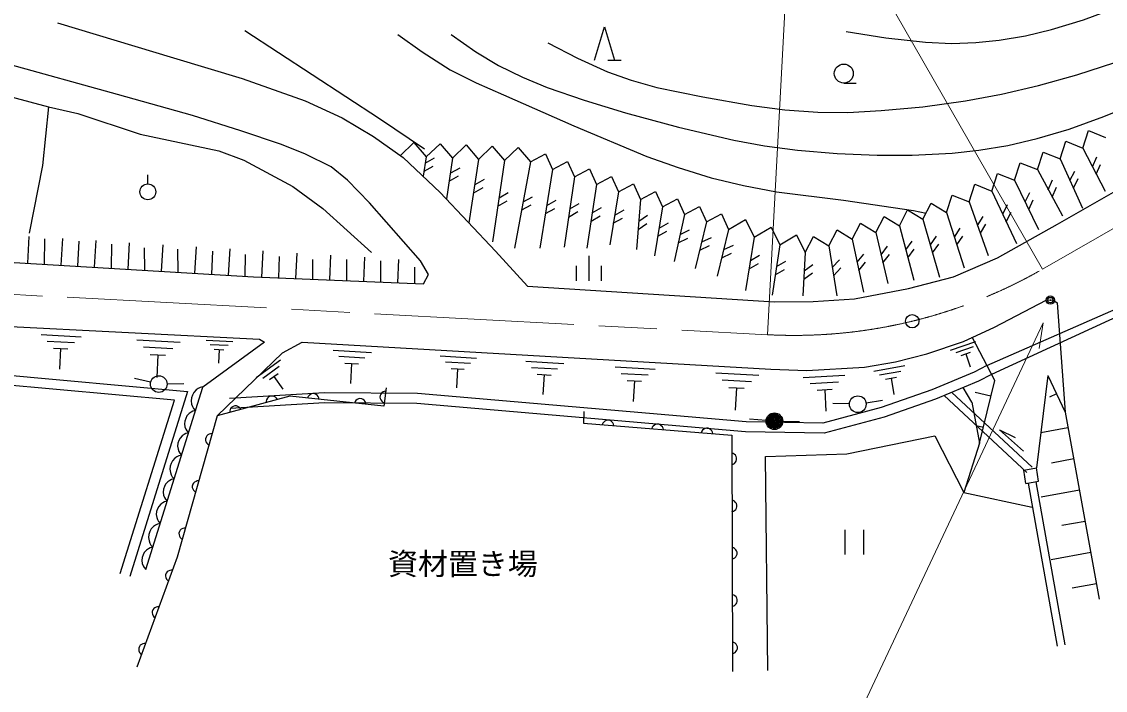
# Model space of a CAD drawing. Units: millimetres, scale not verified. Extents: x 40000 to 680000, y 20000 to 380000.
# Drawn here: x 115939 to 181084, y 247746 to 287951 of the extents above; entities that cross this region are included whole.
import ezdxf
from ezdxf.enums import TextEntityAlignment as Align

# ---------------------------------------------------------------- set-up
doc = ezdxf.new("R2010")
doc.units = ezdxf.units.MM
doc.header["$LTSCALE"] = 1000
doc.header["$PDMODE"] = 32
doc.header["$PDSIZE"] = 500
doc.linetypes.add('CHAIN', pattern=[18.5, 12, -1.5, 3.5, -1.5])
for name, color, linetype, lineweight in [('M-BGD', 7, 'Continuous', 25), ('M-BMK', 2, 'CHAIN', 13), ('M-BMK-HTXT', 7, 'Continuous', 13), ('M-BMK-SRVR', 3, 'Continuous', 25), ('M-STR-HTXT', 7, 'Continuous', 13)]:
    doc.layers.add(name, color=color, linetype=linetype, lineweight=lineweight)
doc.layers.add('M-OTRS', color=6, linetype='Continuous')
doc.styles.add('ＭＳ ゴシック', font='')
doc.styles.get('ＭＳ ゴシック').set_extended_font_data('MS Gothic')

msp = doc.modelspace()

# ---------------------------------------------------------------- linework, layer by layer
at = {"layer": 'M-BGD'}
for p, q in [((118092, 287874), (125067, 285781)), ((150376, 285630), (150976, 287631)), ((150976, 287631), (151577, 285630)), ((121697, 283579), (114902, 285452)), ((125067, 285781), (129188, 284528)), ((151177, 285630), (151977, 285630)), ((129188, 284528), (132989, 283187)), ((165362, 284262), (166112, 284262)), ((113529, 283894), (117555, 282834)), ((126207, 282309), (121697, 283579)), ((117555, 282834), (117184, 279294)), ((117555, 282834), (119308, 282424)), ((132989, 283187), (135205, 282164)), ((119308, 282424), (123062, 281183)), ((129120, 281394), (126207, 282309)), ((135205, 282164), (137097, 281048)), ((123062, 281183), (127785, 280183)), ((131564, 280561), (129120, 281394)), ((137097, 281048), (138864, 279792)), ((178209, 275776), (187291, 280994)), ((179732, 280350), (180071, 281402)), ((180071, 281402), (181098, 280995)), ((127785, 280183), (129297, 279626)), ((132993, 279981), (131564, 280561)), ((138696, 279889), (139520, 280688)), ((139520, 280688), (140264, 279815)), ((140264, 279815), (141088, 280615)), ((141088, 280615), (141832, 279741)), ((141832, 279741), (142656, 280541)), ((142656, 280541), (143400, 279668)), ((143400, 279668), (144224, 280467)), ((144224, 280467), (144968, 279594)), ((144968, 279594), (145792, 280393)), ((145792, 280393), (146536, 279520)), ((178365, 279704), (178704, 280756)), ((178704, 280756), (179732, 280350)), ((179732, 280350), (181069, 277754)), ((129297, 279626), (132249, 278037)), ((134543, 279221), (132993, 279981)), ((138864, 279792), (141107, 277674)), ((140264, 279815), (140076, 278664)), ((140205, 279450), (140763, 279765)), ((141832, 279741), (141469, 277290)), ((143400, 279668), (142823, 275859)), ((144968, 279594), (144251, 274717)), ((146536, 279520), (145573, 274339)), ((146536, 279520), (147438, 280000)), ((147438, 280000), (147858, 279069)), ((147858, 279069), (148760, 279549)), ((148760, 279549), (149180, 278618)), ((176998, 279059), (177337, 280110)), ((177337, 280110), (178365, 279704)), ((178365, 279704), (179709, 276734)), ((180309, 279230), (180570, 279814)), ((117184, 279294), (116385, 275232)), ((135522, 278415), (134543, 279221)), ((140126, 278956), (140683, 279272)), ((141730, 278856), (142290, 279166)), ((147858, 279069), (147085, 274339)), ((149180, 278618), (150082, 279098)), ((150082, 279098), (150502, 278167)), ((174265, 277767), (174604, 278819)), ((174604, 278819), (175631, 278413)), ((175631, 278413), (175970, 279465)), ((175970, 279465), (176998, 279059)), ((176998, 279059), (178500, 276280)), ((178955, 278401), (179245, 278972)), ((180538, 278785), (180799, 279370)), ((123523, 278199), (123523, 278740)), ((136839, 277060), (135522, 278415)), ((141646, 278363), (142206, 278673)), ((143200, 278163), (143755, 278482)), ((149180, 278618), (148548, 274386)), ((150502, 278167), (151404, 278647)), ((151404, 278647), (151824, 277716)), ((151824, 277716), (152726, 278196)), ((152726, 278196), (153146, 277265)), ((172898, 277122), (173237, 278173)), ((173237, 278173), (174265, 277767)), ((175631, 278413), (177065, 275449)), ((177654, 277845), (177904, 278435)), ((179161, 277945), (179451, 278516)), ((132249, 278037), (134050, 276723)), ((141107, 277674), (144424, 274155)), ((143123, 277669), (143679, 277988)), ((144639, 277353), (145192, 277676)), ((150502, 278167), (149918, 274339)), ((151824, 277716), (151287, 274528)), ((153146, 277265), (154048, 277745)), ((154048, 277745), (154468, 276814)), ((171531, 276476), (171870, 277528)), ((171870, 277528), (172898, 277122)), ((174265, 277767), (175742, 274618)), ((176261, 277111), (176537, 277689)), ((177892, 277405), (178142, 277995)), ((139914, 273563), (136839, 277060)), ((144566, 276859), (145119, 277182)), ((146000, 276635), (146565, 276937)), ((146091, 277126), (146656, 277428)), ((147504, 276902), (148062, 277216)), ((148894, 276700), (149448, 277022)), ((153146, 277265), (152893, 274245)), ((154468, 276814), (155370, 277294)), ((155370, 277294), (155790, 276364)), ((170117, 276076), (170611, 277031)), ((170611, 277031), (171531, 276476)), ((172898, 277122), (174042, 273900)), ((174919, 276374), (175201, 276948)), ((176479, 276661), (176755, 277239)), ((134050, 276723), (136964, 274074)), ((147423, 276408), (147981, 276722)), ((148820, 276206), (149374, 276527)), ((150165, 275957), (150720, 276277)), ((150240, 276451), (150795, 276771)), ((151589, 276319), (152149, 276631)), ((153036, 275954), (153568, 276311)), ((154468, 276814), (153979, 273867)), ((155790, 276364), (155160, 273536)), ((155790, 276364), (156692, 276843)), ((156692, 276843), (157112, 275913)), ((157112, 275913), (158014, 276392)), ((158014, 276392), (158434, 275462)), ((167289, 275277), (167783, 276231)), ((167783, 276231), (168703, 275677)), ((168703, 275677), (169197, 276631)), ((169197, 276631), (170117, 276076)), ((171531, 276476), (172607, 273145)), ((173403, 275699), (173741, 276244)), ((175131, 275921), (175414, 276496)), ((151506, 275826), (152066, 276138)), ((152995, 275456), (153526, 275813)), ((154256, 275538), (154815, 275851)), ((157112, 275913), (156435, 273111)), ((158434, 275462), (159449, 276051)), ((159449, 276051), (159971, 275001)), ((159971, 275001), (160986, 275590)), ((160986, 275590), (161509, 274539)), ((165874, 274877), (166368, 275832)), ((166368, 275832), (167289, 275277)), ((168703, 275677), (169563, 272403)), ((170117, 276076), (171121, 272592)), ((173571, 275228), (173908, 275773)), ((174606, 273747), (178209, 275776)), ((116302, 273429), (116399, 275036)), ((118313, 273307), (118409, 274912)), ((154175, 275045), (154733, 275358)), ((155410, 274657), (155985, 274939)), ((155518, 275145), (156094, 275427)), ((156820, 274706), (157401, 274978)), ((158434, 275462), (157757, 272639)), ((159971, 275001), (159457, 271789)), ((161509, 274539), (162523, 275129)), ((162523, 275129), (163046, 274078)), ((163046, 274078), (163540, 275032)), ((163540, 275032), (164460, 274478)), ((164460, 274478), (164954, 275432)), ((164954, 275432), (165874, 274877)), ((167289, 275277), (168004, 272214)), ((170564, 274526), (170933, 275049)), ((172008, 275001), (172361, 275535)), ((172161, 274525), (172514, 275059)), ((100716, 274370), (129876, 272609)), ((117307, 273368), (117331, 274895)), ((119318, 273247), (119387, 274750)), ((120324, 273186), (120420, 274787)), ((121329, 273125), (121351, 274578)), ((122335, 273065), (122431, 274662)), ((123340, 273004), (123315, 274351)), ((124346, 272943), (124442, 274538)), ((125351, 272882), (125318, 274276)), ((126356, 272822), (126453, 274413)), ((128367, 272700), (128463, 274288)), ((156703, 274220), (157283, 274492)), ((158142, 274245), (158722, 274517)), ((161509, 274539), (161063, 271506)), ((164460, 274478), (164935, 271458)), ((165874, 274877), (166540, 271695)), ((167601, 273940), (167997, 274444)), ((169082, 274233), (169464, 274747)), ((169209, 273750), (169591, 274264)), ((170702, 274046), (171072, 274569)), ((127362, 272761), (127439, 274142)), ((129373, 272640), (129403, 273953)), ((130386, 272588), (130450, 274165)), ((131408, 272547), (131443, 273840)), ((132430, 272506), (132492, 274038)), ((133451, 272464), (133446, 273651)), ((134473, 272423), (134533, 273912)), ((135494, 272381), (135486, 273651)), ((136516, 272340), (136574, 273785)), ((138559, 272257), (138615, 273658)), ((144424, 274155), (146346, 272047)), ((150030, 273879), (150030, 272378)), ((158026, 273759), (158605, 274031)), ((159746, 273592), (160303, 273908)), ((163046, 274078), (162904, 271458)), ((164666, 273166), (165098, 273639)), ((166166, 273482), (166574, 273976)), ((167715, 273453), (168111, 273957)), ((171964, 272602), (174606, 273747)), ((137537, 272299), (137526, 273576)), ((139580, 272216), (139566, 273198)), ((140401, 272757), (139914, 273563)), ((149279, 273278), (149279, 272378)), ((150780, 273278), (150780, 272378)), ((159667, 273099), (160224, 273414)), ((161242, 272726), (161795, 273049)), ((161315, 273220), (161868, 273544)), ((162986, 272968), (163507, 273341)), ((164744, 272672), (165176, 273145)), ((166269, 272992), (166676, 273486)), ((129876, 272609), (140091, 272195)), ((140091, 272195), (140401, 272757)), ((162959, 272469), (163480, 272841)), ((169251, 271899), (171964, 272602)), ((173970, 267272), (185517, 272364)), ((146346, 272047), (161167, 271107)), ((166006, 271294), (169251, 271899)), ((185706, 272012), (174246, 266739)), ((161167, 271107), (163511, 271125)), ((163511, 271125), (166006, 271294)), ((174413, 269577), (177521, 271198)), ((177521, 271198), (177928, 271217)), ((177928, 271217), (178180, 271043)), ((178180, 271043), (178669, 264470)), ((100692, 270379), (130246, 268862)), ((117115, 269132), (119513, 269009)), ((172548, 268729), (174413, 269577)), ((119109, 268645), (117479, 268728)), ((122870, 268811), (125467, 268678)), ((130543, 268688), (126822, 265965)), ((127033, 268795), (128631, 268713)), ((128362, 268470), (127275, 268526)), ((130246, 268862), (130543, 268688)), ((131617, 268042), (132798, 268678)), ((132798, 268678), (160974, 267057)), ((170344, 267978), (172548, 268729)), ((171774, 268205), (173289, 268721)), ((173129, 268396), (172099, 268045)), ((174439, 266367), (173086, 268974)), ((99335, 268149), (125913, 265721)), ((117843, 268325), (118706, 268281)), ((118275, 268303), (118211, 267056)), ((125030, 268283), (123264, 268374)), ((123658, 267937), (124593, 267889)), ((124126, 267913), (124056, 266563)), ((127518, 268257), (128093, 268228)), ((127689, 264255), (131617, 268042)), ((127806, 268242), (127763, 267411)), ((134665, 268197), (136962, 268065)), ((136573, 267719), (135012, 267809)), ((141091, 267849), (143288, 267723)), ((168470, 267499), (170344, 267978)), ((172424, 267885), (172969, 268071)), ((172696, 267978), (172965, 267190)), ((125120, 265191), (98988, 267578)), ((130029, 266564), (131495, 267610)), ((131427, 267208), (130431, 266497)), ((135358, 267420), (136185, 267373)), ((135771, 267396), (135703, 266202)), ((142916, 267392), (141422, 267478)), ((141753, 267106), (142544, 267061)), ((146241, 267528), (148537, 267396)), ((148149, 267050), (146587, 267139)), ((151619, 267191), (154015, 267053)), ((163142, 266976), (166610, 267170)), ((166610, 267170), (168470, 267499)), ((167158, 266944), (169029, 267276)), ((173970, 267272), (173196, 266870)), ((123693, 266274), (122718, 266497)), ((130832, 266430), (131360, 266806)), ((131096, 266618), (131640, 265856)), ((142149, 267083), (142083, 265941)), ((146933, 266751), (147760, 266703)), ((147347, 266727), (147278, 265533)), ((153610, 266692), (151980, 266785)), ((157661, 266841), (160257, 266692)), ((160974, 267057), (163142, 266976)), ((162923, 266550), (165419, 266689)), ((168783, 266923), (167510, 266698)), ((167863, 266452), (168536, 266571)), ((168200, 266511), (168372, 265538)), ((173196, 266870), (170657, 265812)), ((174246, 266739), (173450, 266326)), ((177621, 266679), (176942, 261119)), ((177621, 266679), (178669, 264470)), ((123403, 255014), (126822, 265965)), ((124681, 266171), (125681, 266189)), ((126427, 265806), (126287, 265660)), ((126548, 265893), (126427, 265806)), ((126661, 265952), (126548, 265893)), ((126831, 265994), (126661, 265952)), ((137853, 265934), (137704, 264840)), ((152342, 266380), (153204, 266330)), ((152773, 266355), (152701, 265109)), ((159818, 266301), (158053, 266402)), ((158444, 265963), (159379, 265909)), ((158912, 265936), (158834, 264586)), ((165042, 266267), (163345, 266173)), ((163766, 265795), (164665, 265846)), ((164216, 265820), (164288, 264522)), ((170657, 265812), (167604, 264754)), ((173450, 266326), (170871, 265251)), ((173054, 265075), (172543, 265948)), ((173522, 262616), (174439, 266367)), ((121870, 254762), (125120, 265191)), ((125913, 265721), (122443, 254584)), ((126151, 265326), (126126, 265145)), ((126126, 265145), (126158, 264946)), ((126205, 265498), (126151, 265326)), ((126287, 265660), (126205, 265498)), ((132068, 265440), (127689, 264255)), ((134136, 265631), (128431, 265291)), ((130640, 265141), (130635, 265052)), ((130662, 265219), (130640, 265141)), ((130712, 265305), (130662, 265219)), ((130768, 265364), (130712, 265305)), ((130842, 265413), (130768, 265364)), ((130950, 265442), (130842, 265413)), ((131039, 265437), (130950, 265442)), ((131117, 265415), (131039, 265437)), ((131203, 265365), (131117, 265415)), ((131262, 265309), (131203, 265365)), ((131311, 265235), (131262, 265309)), ((137704, 264840), (132068, 265440)), ((133165, 265407), (133129, 265327)), ((133215, 265473), (133165, 265407)), ((133292, 265535), (133215, 265473)), ((133366, 265569), (133292, 265535)), ((133452, 265588), (133366, 265569)), ((133564, 265576), (133452, 265588)), ((133644, 265540), (133564, 265576)), ((133709, 265490), (133644, 265540)), ((133771, 265413), (133709, 265490)), ((133806, 265339), (133771, 265413)), ((133825, 265253), (133806, 265339)), ((139728, 265593), (134136, 265631)), ((136033, 265172), (135984, 265107)), ((136110, 265235), (136033, 265172)), ((136184, 265269), (136110, 265235)), ((136270, 265288), (136184, 265269)), ((136382, 265276), (136270, 265288)), ((136462, 265239), (136382, 265276)), ((136528, 265190), (136462, 265239)), ((136590, 265113), (136528, 265190)), ((137494, 265482), (137479, 265371)), ((137479, 265371), (137496, 265284)), ((137533, 265561), (137494, 265482)), ((137496, 265284), (137528, 265209)), ((137528, 265209), (137588, 265130)), ((137585, 265625), (137533, 265561)), ((137663, 265685), (137585, 265625)), ((137738, 265717), (137663, 265685)), ((137825, 265734), (137738, 265717)), ((159488, 263893), (139728, 265593)), ((166697, 265029), (167685, 265185)), ((170871, 265251), (167780, 264180)), ((176370, 260842), (171392, 265468)), ((176677, 261172), (171848, 265658)), ((174210, 265429), (173255, 265663)), ((178145, 265574), (177726, 265375)), ((126225, 264523), (126120, 264468)), ((126158, 264946), (126209, 264805)), ((126209, 264805), (126268, 264692)), ((126384, 264561), (126225, 264523)), ((126268, 264692), (126384, 264561)), ((128451, 264548), (128446, 264460)), ((128473, 264627), (128451, 264548)), ((134152, 265031), (128466, 264692)), ((128522, 264713), (128473, 264627)), ((128579, 264771), (128522, 264713)), ((128653, 264820), (128579, 264771)), ((128761, 264850), (128653, 264820)), ((128849, 264845), (128761, 264850)), ((128928, 264822), (128849, 264845)), ((129014, 264773), (128928, 264822)), ((129072, 264716), (129014, 264773)), ((129121, 264643), (129072, 264716)), ((139700, 264993), (134152, 265031)), ((135984, 265107), (135947, 265027)), ((136624, 265039), (136590, 265113)), ((136643, 264953), (136624, 265039)), ((137588, 265130), (137652, 265079)), ((137652, 265079), (137731, 265040)), ((159458, 263293), (139700, 264993)), ((149726, 264514), (149708, 263812)), ((167604, 264754), (164098, 263817)), ((165703, 264964), (164703, 264989)), ((173054, 265075), (173522, 262616)), ((127689, 264255), (125295, 255746)), ((125749, 263938), (125726, 263769)), ((125799, 264098), (125749, 263938)), ((125876, 264251), (125799, 264098)), ((126006, 264386), (125876, 264251)), ((126120, 264468), (126006, 264386)), ((150927, 263868), (150879, 263802)), ((151002, 263933), (150927, 263868)), ((151075, 263969), (151002, 263933)), ((151161, 263990), (151075, 263969)), ((151273, 263981), (151161, 263990)), ((151355, 263946), (151273, 263981)), ((151421, 263899), (151355, 263946)), ((151485, 263823), (151421, 263899)), ((164098, 263817), (159488, 263893)), ((160692, 263966), (159695, 264043)), ((161691, 263923), (162691, 263915)), ((167780, 264180), (164172, 263216)), ((178669, 264470), (180715, 253219)), ((125808, 263186), (125703, 263131)), ((125726, 263769), (125756, 263584)), ((125756, 263584), (125803, 263452)), ((125803, 263452), (125858, 263347)), ((125967, 263225), (125808, 263186)), ((125858, 263347), (125967, 263225)), ((149708, 263812), (158622, 263093)), ((150879, 263802), (150845, 263721)), ((151521, 263750), (151485, 263823)), ((151543, 263664), (151521, 263750)), ((153851, 263562), (153816, 263481)), ((153898, 263629), (153851, 263562)), ((153974, 263693), (153898, 263629)), ((154047, 263729), (153974, 263693)), ((154133, 263750), (154047, 263729)), ((154244, 263741), (154133, 263750)), ((154326, 263707), (154244, 263741)), ((154392, 263659), (154326, 263707)), ((154456, 263584), (154392, 263659)), ((154493, 263511), (154456, 263584)), ((154514, 263425), (154493, 263511)), ((156822, 263323), (156787, 263241)), ((156869, 263389), (156822, 263323)), ((156945, 263453), (156869, 263389)), ((157018, 263489), (156945, 263453)), ((157104, 263511), (157018, 263489)), ((157216, 263502), (157104, 263511)), ((157297, 263467), (157216, 263502)), ((157364, 263419), (157297, 263467)), ((157428, 263344), (157364, 263419)), ((157464, 263271), (157428, 263344)), ((157485, 263185), (157464, 263271)), ((164172, 263216), (159458, 263293)), ((173751, 263554), (173323, 263659)), ((176163, 262117), (174724, 263417)), ((174724, 263417), (175654, 262954)), ((178839, 263532), (177200, 263234)), ((125332, 262601), (125309, 262433)), ((125382, 262762), (125332, 262601)), ((125459, 262914), (125382, 262762)), ((125589, 263049), (125459, 262914)), ((125703, 263131), (125589, 263049)), ((127022, 262970), (126992, 262863)), ((126992, 262863), (126996, 262774)), ((126996, 262774), (127017, 262695)), ((127017, 262695), (127066, 262609)), ((127072, 263044), (127022, 262970)), ((127066, 262609), (127122, 262550)), ((127131, 263100), (127072, 263044)), ((127122, 262550), (127195, 262500)), ((127217, 263148), (127131, 263100)), ((127296, 263170), (127217, 263148)), ((127385, 263174), (127296, 263170)), ((158622, 263093), (158674, 248886)), ((165540, 261975), (170840, 263040)), ((170840, 263040), (172573, 259639)), ((173522, 262616), (172573, 259639)), ((125309, 262433), (125339, 262247)), ((125339, 262247), (125386, 262115)), ((125549, 261888), (125379, 261847)), ((125386, 262115), (125441, 262010)), ((125441, 262010), (125549, 261888)), ((158710, 261995), (158626, 262022)), ((158780, 261953), (158710, 261995)), ((158850, 261883), (158780, 261953)), ((158893, 261813), (158850, 261883)), ((160661, 261803), (165540, 261975)), ((124923, 261392), (124869, 261220)), ((125005, 261555), (124923, 261392)), ((125145, 261700), (125005, 261555)), ((125266, 261788), (125145, 261700)), ((125379, 261847), (125266, 261788)), ((158628, 261322), (158712, 261351)), ((158712, 261351), (158782, 261393)), ((158782, 261393), (158852, 261463)), ((158852, 261463), (158894, 261533)), ((158921, 261729), (158893, 261813)), ((158894, 261533), (158921, 261617)), ((158921, 261617), (158921, 261729)), ((160786, 248929), (160661, 261803)), ((179181, 261657), (177847, 261414)), ((124869, 261220), (124844, 261039)), ((124844, 261039), (124876, 260841)), ((124876, 260841), (124927, 260699)), ((124927, 260699), (124986, 260587)), ((124986, 260587), (125102, 260456)), ((176181, 260974), (176942, 261119)), ((176311, 260174), (176181, 260974)), ((177072, 260319), (176942, 261119)), ((124517, 259993), (124467, 259833)), ((124594, 260145), (124517, 259993)), ((124725, 260280), (124594, 260145)), ((124838, 260362), (124725, 260280)), ((124943, 260417), (124838, 260362)), ((125102, 260456), (124943, 260417)), ((126224, 260134), (126194, 260026)), ((126194, 260026), (126198, 259938)), ((126198, 259938), (126219, 259859)), ((126274, 260207), (126224, 260134)), ((126333, 260263), (126274, 260207)), ((126420, 260312), (126333, 260263)), ((126498, 260333), (126420, 260312)), ((126587, 260338), (126498, 260333)), ((176311, 260174), (177072, 260319)), ((176436, 260198), (178189, 250396)), ((176900, 260287), (178655, 250474)), ((124467, 259833), (124444, 259664)), ((124444, 259664), (124474, 259478)), ((124474, 259478), (124521, 259346)), ((124521, 259346), (124576, 259241)), ((126219, 259859), (126268, 259773)), ((126268, 259773), (126324, 259713)), ((126324, 259713), (126397, 259664)), ((172573, 259639), (176694, 258753)), ((179522, 259782), (177225, 259364)), ((124100, 258656), (124050, 258496)), ((124177, 258808), (124100, 258656)), ((124307, 258944), (124177, 258808)), ((124421, 259026), (124307, 258944)), ((124526, 259081), (124421, 259026)), ((124685, 259119), (124526, 259081)), ((124576, 259241), (124685, 259119)), ((158720, 259153), (158636, 259181)), ((158791, 259111), (158720, 259153)), ((158861, 259042), (158791, 259111)), ((158903, 258972), (158861, 259042)), ((158862, 258622), (158904, 258692)), ((158931, 258888), (158903, 258972)), ((158904, 258692), (158932, 258776)), ((158932, 258776), (158931, 258888)), ((124050, 258496), (124027, 258327)), ((124027, 258327), (124057, 258142)), ((124057, 258142), (124104, 258010)), ((124104, 258010), (124159, 257905)), ((158639, 258481), (158723, 258509)), ((158723, 258509), (158793, 258551)), ((158793, 258551), (158862, 258622)), ((123723, 257450), (123641, 257287)), ((123863, 257595), (123723, 257450)), ((123985, 257682), (123863, 257595)), ((124097, 257741), (123985, 257682)), ((124267, 257783), (124097, 257741)), ((124159, 257905), (124267, 257783)), ((125476, 257371), (125426, 257298)), ((125535, 257427), (125476, 257371)), ((125622, 257476), (125535, 257427)), ((125700, 257497), (125622, 257476)), ((125789, 257501), (125700, 257497)), ((165423, 257404), (165423, 255904)), ((166563, 255904), (166563, 257404)), ((179863, 257907), (178462, 257652)), ((123587, 257115), (123562, 256934)), ((123562, 256934), (123595, 256735)), ((123641, 257287), (123587, 257115)), ((123595, 256735), (123645, 256594)), ((125426, 257298), (125396, 257190)), ((125396, 257190), (125400, 257102)), ((125400, 257102), (125422, 257023)), ((125422, 257023), (125470, 256936)), ((125470, 256936), (125526, 256877)), ((125526, 256877), (125599, 256827)), ((123312, 256040), (123236, 255888)), ((123443, 256175), (123312, 256040)), ((123556, 256257), (123443, 256175)), ((123661, 256312), (123556, 256257)), ((123645, 256594), (123704, 256481)), ((123820, 256350), (123661, 256312)), ((123704, 256481), (123820, 256350)), ((158731, 256312), (158647, 256339)), ((158801, 256270), (158731, 256312)), ((158871, 256200), (158801, 256270)), ((158914, 256130), (158871, 256200)), ((158942, 256046), (158914, 256130)), ((158942, 255934), (158942, 256046)), ((180204, 256032), (177831, 255600)), ((125295, 255746), (122869, 249133)), ((123185, 255727), (123162, 255558)), ((123162, 255558), (123192, 255373)), ((123236, 255888), (123185, 255727)), ((123192, 255373), (123239, 255241)), ((158649, 255639), (158733, 255668)), ((158733, 255668), (158803, 255710)), ((158803, 255710), (158873, 255780)), ((158873, 255780), (158915, 255850)), ((158915, 255850), (158942, 255934)), ((123239, 255241), (123294, 255136)), ((123294, 255136), (123403, 255014)), ((124634, 254798), (124595, 254693)), ((124689, 254867), (124634, 254798)), ((124753, 254918), (124689, 254867)), ((124843, 254960), (124753, 254918)), ((124923, 254975), (124843, 254960)), ((125011, 254973), (124923, 254975)), ((124595, 254693), (124593, 254604)), ((124593, 254604), (124608, 254524)), ((124608, 254524), (124650, 254434)), ((124650, 254434), (124701, 254371)), ((124701, 254371), (124770, 254315)), ((180545, 254157), (179098, 253894)), ((158741, 253470), (158657, 253498)), ((158811, 253428), (158741, 253470)), ((158882, 253359), (158811, 253428)), ((124114, 252771), (124034, 252756)), ((124203, 252768), (124114, 252771)), ((158660, 252798), (158744, 252826)), ((158744, 252826), (158814, 252868)), ((158814, 252868), (158883, 252939)), ((158924, 253289), (158882, 253359)), ((158883, 252939), (158925, 253009)), ((158952, 253205), (158924, 253289)), ((158925, 253009), (158953, 253093)), ((158953, 253093), (158952, 253205)), ((123787, 252488), (123784, 252400)), ((123784, 252400), (123799, 252320)), ((123825, 252594), (123787, 252488)), ((123799, 252320), (123841, 252230)), ((123881, 252663), (123825, 252594)), ((123841, 252230), (123892, 252166)), ((123944, 252714), (123881, 252663)), ((123892, 252166), (123961, 252111)), ((124034, 252756), (123944, 252714)), ((122978, 250284), (122975, 250195)), ((122975, 250195), (122991, 250115)), ((123017, 250389), (122978, 250284)), ((123072, 250458), (123017, 250389)), ((123135, 250510), (123072, 250458)), ((123225, 250551), (123135, 250510)), ((123305, 250567), (123225, 250551)), ((123394, 250564), (123305, 250567)), ((158752, 250629), (158668, 250656)), ((158822, 250587), (158752, 250629)), ((158892, 250517), (158822, 250587)), ((158934, 250447), (158892, 250517)), ((158894, 250097), (158936, 250167)), ((158963, 250363), (158934, 250447)), ((158936, 250167), (158963, 250251)), ((158963, 250251), (158963, 250363)), ((122991, 250115), (123032, 250025)), ((123032, 250025), (123083, 249962)), ((123083, 249962), (123153, 249907)), ((158670, 249956), (158754, 249985)), ((158754, 249985), (158824, 250027)), ((158824, 250027), (158894, 250097))]:
    msp.add_line(p, q, dxfattribs=at)
for points in [[(165496, 287367), (167880, 286987), (170267, 286715), (171861, 286647), (173297, 286692), (174692, 286835), (176275, 287106), (177855, 287481), (179771, 288062), (182959, 289247)], [(129345, 287427), (137456, 282123), (140160, 280296)], [(138548, 287174), (140020, 286128), (141708, 285059), (143253, 284278), (144907, 283561), (149128, 281688), (153517, 279851), (155401, 279176), (157397, 278570), (159340, 278093), (161308, 277720), (165347, 277222), (169554, 276595), (170320, 276440)], [(141757, 287172), (143238, 286144), (144612, 285310), (146048, 284606), (147534, 284001), (149747, 283229), (152235, 282475), (155434, 281605), (158742, 280818), (160592, 280478), (162574, 280220), (164968, 280023), (167374, 279932), (169480, 279934), (171883, 280049), (173474, 280216), (175230, 280509), (176983, 280923), (178903, 281497), (180995, 282244), (183219, 283157)], [(147565, 286679), (149347, 285757), (151166, 284932), (152588, 284425), (154129, 283998), (156881, 283422), (159834, 282916), (161817, 282654), (163808, 282502), (165611, 282497), (167611, 282600), (170109, 282839), (172686, 283196), (174850, 283593), (177057, 284106), (179371, 284755), (181655, 285505)]]:
    msp.add_lwpolyline(points, dxfattribs=at)
for centre, radius in [((165362, 284832), 570), ((123523, 277719), 480), ((124181, 266162), 500), ((166203, 264951), 500), ((161191, 263927), 500), ((161191, 263927), 440), ((161191, 263927), 380), ((161191, 263927), 320), ((161191, 263927), 260), ((161191, 263927), 200), ((161191, 263927), 140), ((161191, 263927), 80), ((161191, 263927), 20)]:
    msp.add_circle(centre, radius, dxfattribs=at)
at = {"layer": 'M-BMK'}
for p, q in [((177308, 273070), (250675, 315185)), ((81734, 273348), (160770, 269130))]:
    msp.add_line(p, q, dxfattribs=at)
msp.add_arc((162369, 299095), 30008, 266.94531, 299.85717, dxfattribs=at)
at = {"layer": 'M-BMK-HTXT'}
for q in [(160770, 269130), (177308, 273070)]:
    msp.add_line((162369, 299095), q, dxfattribs=at)
at = {"layer": 'M-BMK-SRVR'}
for centre, radius in [((177778, 271210), 165), ((169474, 269941), 403)]:
    msp.add_circle(centre, radius, dxfattribs=at)
at = {"layer": 'M-OTRS'}
msp.add_point((177778, 271210), dxfattribs=at)
at = {"layer": 'M-STR-HTXT'}
for q in [(162802, 238951), (177097, 268298)]:
    msp.add_line((177356, 269834), q, dxfattribs=at)

# ---------------------------------------------------------------- texts
at = {"layer": 'M-BGD', "style": 'ＭＳ ゴシック'}
msp.add_text('資材置き場', height=1320, rotation=359.999, dxfattribs=at).set_placement((137962, 254299), align=Align.BOTTOM_LEFT)

doc.saveas('drawing.dxf')
